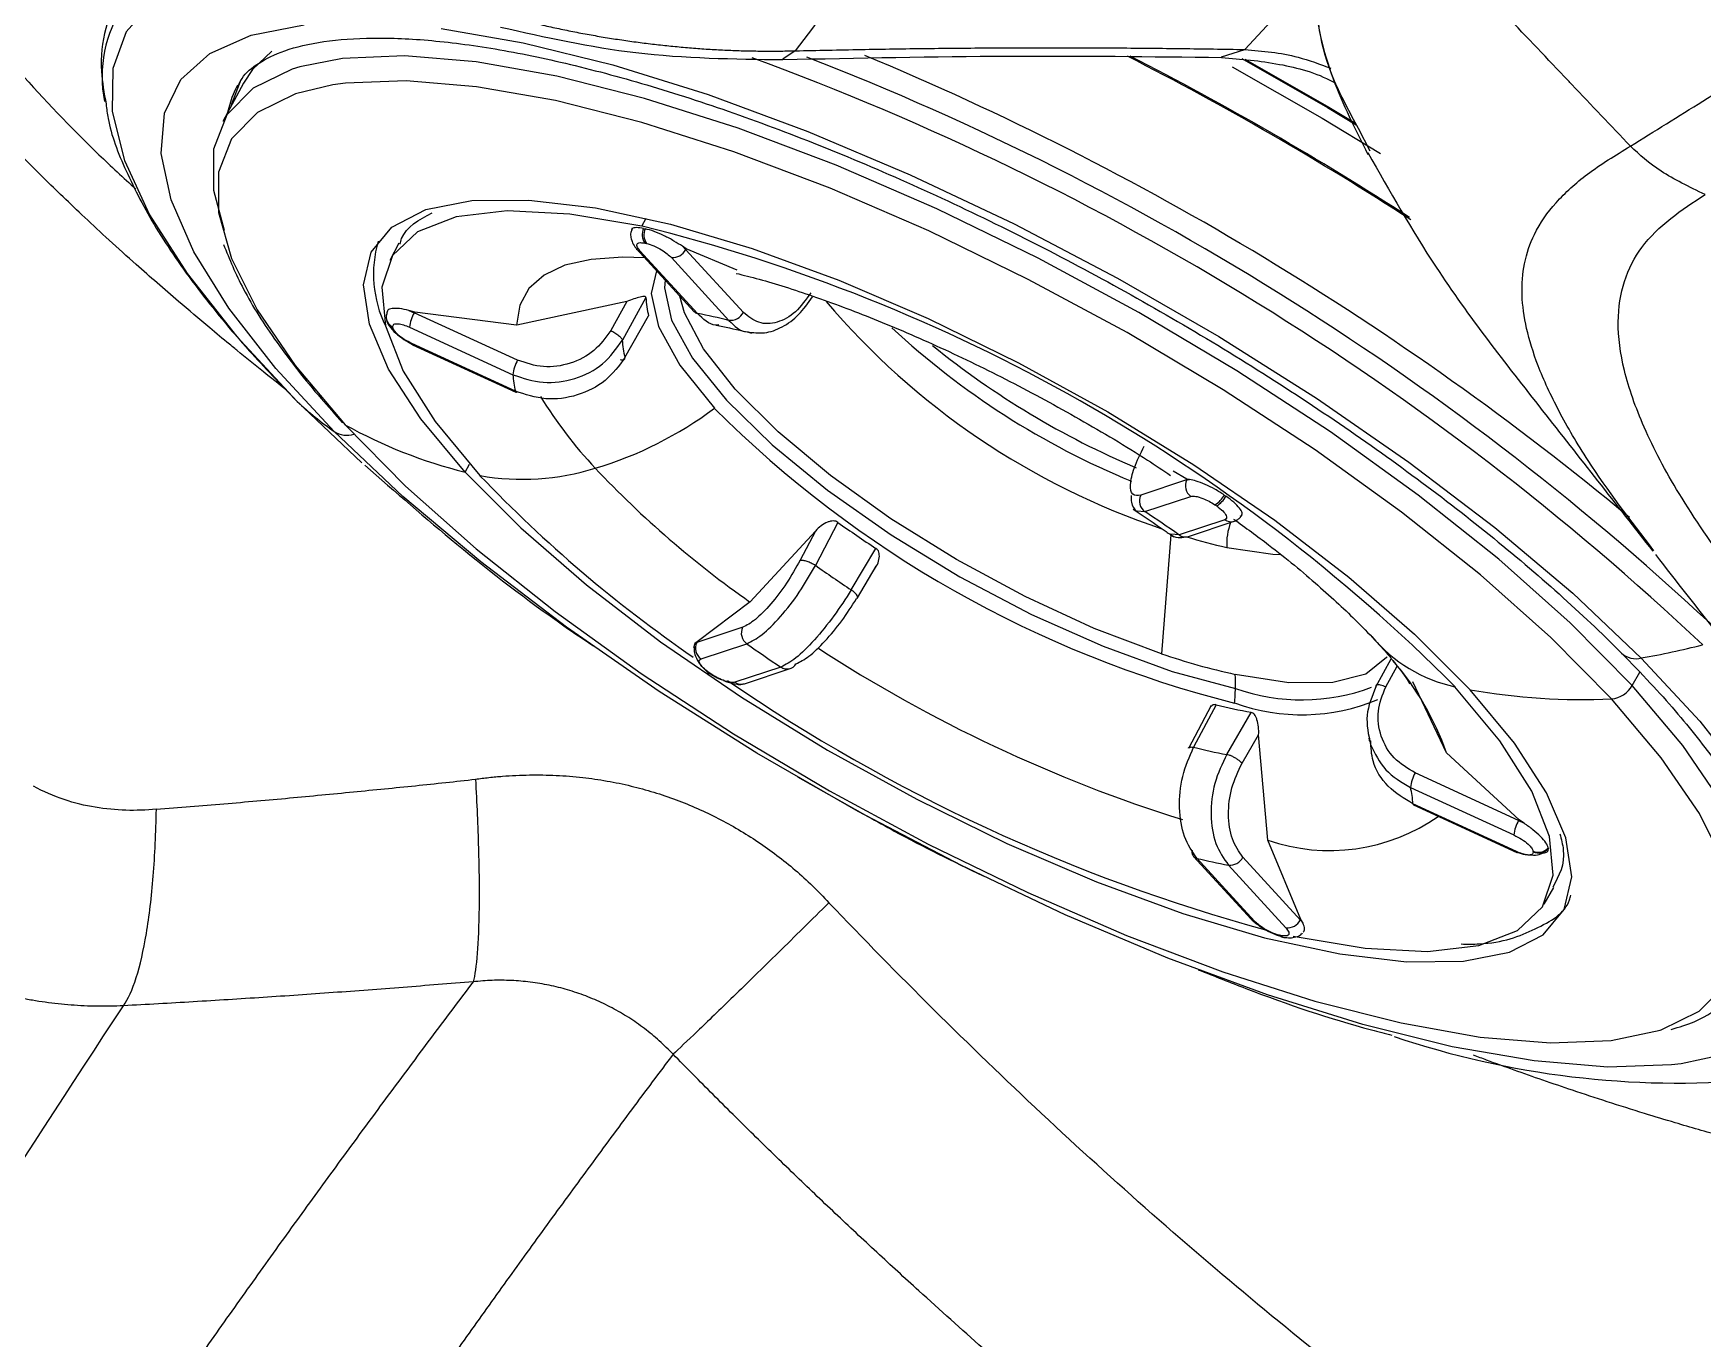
# Model space of a CAD drawing. Extents: x 0 to 84, y -21 to 126.
# Drawn here: x 64.05 to 65.668, y 66.403 to 67.669 of the extents above; entities that cross this region are included whole.
import ezdxf

# ---------------------------------------------------------------- set-up
doc = ezdxf.new("R2010")
doc.units = 0
doc.header["$MEASUREMENT"] = 0
doc.layers.add('1', color=4, linetype='Continuous')

# ---------------------------------------------------------------- blocks, each defined once
blk = doc.blocks.new('PRODIGY')
at = {"layer": '1', "color": 3, "linetype": 'Continuous', "lineweight": 25}
for p, q in [((65.2238, 67.6533), (65.2925, 67.7274)), ((64.7881, 67.652), (64.7761, 67.6438)), ((65.2014, 67.6462), (65.2238, 67.6533)), ((64.2533, 67.6207), (64.2334, 67.5835)), ((64.2458, 67.6152), (64.2479, 67.6191)), ((65.3453, 67.5546), (65.334, 67.5768)), ((64.6395, 67.482), (64.6437, 67.4897)), ((64.6411, 67.4798), (64.6426, 67.4794)), ((64.4039, 67.4653), (64.3951, 67.4488)), ((64.6343, 67.4599), (64.69, 67.399)), ((64.6933, 67.3972), (64.6375, 67.4581)), ((64.6424, 67.4655), (64.6439, 67.4652)), ((64.6825, 67.4598), (64.6787, 67.4624)), ((64.6787, 67.4624), (64.6821, 67.4591)), ((64.6821, 67.4591), (64.6825, 67.4598)), ((64.7378, 67.3983), (64.6821, 67.4591)), ((64.7317, 67.4393), (64.6825, 67.4598)), ((64.6681, 67.4515), (64.7238, 67.3906)), ((64.6247, 67.4088), (64.5181, 67.3858)), ((64.6247, 67.4088), (64.6092, 67.3807)), ((64.6433, 67.4128), (64.6205, 67.3714)), ((64.3917, 67.3924), (64.3918, 67.3916)), ((64.4192, 67.3987), (64.4135, 67.4003)), ((64.4135, 67.4003), (64.4188, 67.398)), ((64.4188, 67.398), (64.4192, 67.3987)), ((64.519, 67.3519), (64.4188, 67.398)), ((64.518, 67.3858), (64.4192, 67.3987)), ((64.623, 67.3545), (64.646, 67.395)), ((64.3981, 67.3836), (64.3979, 67.3844)), ((64.4142, 67.3839), (64.5144, 67.3379)), ((64.5168, 67.3219), (64.4166, 67.368)), ((64.4171, 67.367), (64.5173, 67.3209)), ((64.3053, 67.312), (64.368, 67.2523)), ((64.4681, 67.2434), (64.4725, 67.2512)), ((65.1675, 67.2358), (65.1231, 67.2211)), ((65.1678, 67.2365), (65.1545, 67.2442)), ((65.1678, 67.2365), (65.1675, 67.2358)), ((65.1675, 67.2358), (65.1703, 67.2363)), ((65.1703, 67.2363), (65.1678, 67.2365)), ((65.1271, 67.2051), (65.1716, 67.2199)), ((65.204, 67.2212), (65.2056, 67.2201)), ((65.1194, 67.206), (65.1271, 67.2051)), ((65.2045, 67.1973), (65.1601, 67.1825)), ((65.1949, 67.2117), (65.1966, 67.2106)), ((65.2211, 67.2015), (65.2192, 67.2004)), ((64.8078, 67.1863), (64.7443, 67.1175)), ((64.8078, 67.1863), (64.793, 67.158)), ((64.8295, 67.1947), (64.8077, 67.153)), ((65.1523, 67.1825), (65.143, 67.0673)), ((65.1601, 67.1825), (65.1522, 67.1834)), ((65.1692, 67.1811), (65.2137, 67.1959)), ((64.8424, 67.1292), (64.8663, 67.1695)), ((64.7443, 67.1175), (64.6931, 67.0788)), ((64.7372, 67.0929), (64.6927, 67.0782)), ((64.6908, 67.0771), (64.6896, 67.0729)), ((64.6931, 67.0788), (64.6908, 67.0771)), ((64.6908, 67.0771), (64.6927, 67.0782)), ((64.6927, 67.0782), (64.6931, 67.0788)), ((64.6968, 67.0622), (64.7412, 67.077)), ((64.7742, 67.0544), (64.7297, 67.0396)), ((64.7389, 67.0382), (64.7833, 67.053)), ((65.351, 67.0353), (65.3659, 67.0625)), ((65.3606, 67.0351), (65.3716, 67.0552)), ((64.7035, 67.049), (64.7051, 67.0478)), ((64.7063, 67.0478), (64.7047, 67.0489)), ((65.4195, 66.9712), (65.3869, 67.0401)), ((65.5993, 67.0366), (65.6067, 67.0495)), ((65.1913, 67.0172), (65.1692, 66.9755)), ((65.196, 67.0178), (65.1742, 66.9766)), ((65.2064, 66.9696), (65.2301, 67.0104)), ((65.2212, 66.9611), (65.2373, 66.9887)), ((65.2461, 66.8866), (65.2373, 66.9887)), ((65.4897, 66.9062), (65.4195, 66.9712)), ((64.7902, 66.948), (64.8586, 66.9096)), ((65.4893, 66.9056), (65.3891, 66.9517)), ((65.3845, 66.9376), (65.4847, 66.8915)), ((65.4871, 66.8756), (65.3869, 66.9216)), ((65.3874, 66.9207), (65.4876, 66.8746)), ((65.4897, 66.9062), (65.4893, 66.9056)), ((65.4947, 66.9029), (65.4897, 66.9062)), ((65.4893, 66.9056), (65.4947, 66.9029)), ((65.2782, 66.8097), (65.2461, 66.8866)), ((65.5032, 66.8759), (65.5034, 66.8751)), ((65.518, 66.8792), (65.5181, 66.8784)), ((65.1742, 66.8707), (65.23, 66.8098)), ((65.2332, 66.808), (65.1775, 66.8689)), ((65.208, 66.8623), (65.2638, 66.8014)), ((65.2778, 66.809), (65.222, 66.8699)), ((65.514, 66.8245), (65.5233, 66.8407)), ((65.2782, 66.8097), (65.2778, 66.809)), ((65.2778, 66.809), (65.2803, 66.8059)), ((65.2803, 66.8059), (65.2782, 66.8097)), ((65.2589, 66.794), (65.2574, 66.7943)), ((65.2604, 66.7925), (65.2619, 66.7922))]:
    blk.add_line(p, q, dxfattribs=at)
at = {"layer": '1', "color": 3, "linetype": 'Continuous', "lineweight": 25, "flags": 128}
for points in [[(64.2628, 67.7349), (64.2513, 67.7331), (64.2024, 67.7198), (64.165, 67.6988), (64.1396, 67.6704), (64.1265, 67.635), (64.126, 67.5933), (64.138, 67.5457), (64.1623, 67.4929), (64.1987, 67.4359), (64.2466, 67.3753), (64.3053, 67.312)], [(64.3413, 67.2827), (64.2847, 67.3439), (64.2391, 67.4023), (64.205, 67.4571), (64.1831, 67.5075), (64.1736, 67.5525), (64.1768, 67.5916), (64.1926, 67.6241), (64.2208, 67.6494), (64.2608, 67.6673), (64.312, 67.6773)], [(64.445, 67.6735), (64.5245, 67.6597), (64.6112, 67.6383), (64.7036, 67.6095), (64.8002, 67.5738), (64.8996, 67.5318), (65.0002, 67.4841), (65.1004, 67.4315), (65.1987, 67.3749), (65.2933, 67.315), (65.383, 67.253), (65.4662, 67.1896), (65.5417, 67.126), (65.6082, 67.0631)], [(64.2808, 67.6517), (64.2619, 67.6338), (64.2533, 67.6207)], [(64.3079, 67.6365), (64.3003, 67.6342), (64.2626, 67.6158), (64.2371, 67.5898), (64.2243, 67.5567), (64.2242, 67.517), (64.2345, 67.478)], [(65.5993, 67.0366), (65.5394, 67.0972), (65.47, 67.1591), (65.392, 67.2212), (65.3069, 67.2825), (65.216, 67.3418), (65.1211, 67.3983), (65.0236, 67.4509), (64.9253, 67.4987), (64.8278, 67.541), (64.7329, 67.5769), (64.642, 67.6059), (64.5569, 67.6275), (64.4789, 67.6412), (64.4093, 67.647), (64.3494, 67.6446), (64.3079, 67.6365)], [(65.2116, 67.6366), (65.299, 67.5867), (65.3553, 67.5525)], [(65.221, 67.6444), (65.3041, 67.5969), (65.3319, 67.5802)], [(65.2239, 67.644), (65.3036, 67.5983), (65.3313, 67.5818)], [(64.3398, 67.6189), (64.3037, 67.6103), (64.2667, 67.5922), (64.2417, 67.5667), (64.229, 67.5342), (64.229, 67.4952), (64.2416, 67.4505), (64.2665, 67.4007), (64.3034, 67.3467), (64.3517, 67.2894)], [(64.2506, 67.624), (64.2415, 67.6003), (64.241, 67.5977)], [(65.5794, 67.0234), (65.5206, 67.083), (65.4524, 67.1437), (65.3758, 67.2047), (65.2922, 67.2649), (65.203, 67.3232), (65.1098, 67.3787), (65.014, 67.4303), (64.9175, 67.4773), (64.8218, 67.5188), (64.7285, 67.554), (64.6393, 67.5825), (64.5557, 67.6037), (64.479, 67.6172), (64.4108, 67.6229), (64.352, 67.6206), (64.3398, 67.6189)], [(64.2382, 67.5926), (64.2423, 67.607), (64.2458, 67.6152)], [(64.4681, 67.2434), (64.4251, 67.2951), (64.3939, 67.3433), (64.3753, 67.3869), (64.3696, 67.425), (64.3769, 67.4566), (64.3972, 67.4811), (64.43, 67.498), (64.4745, 67.5068), (64.5297, 67.5073), (64.5945, 67.4996), (64.6673, 67.4839), (64.7465, 67.4604), (64.8304, 67.4297), (64.9171, 67.3924), (65.0046, 67.3495), (65.091, 67.3019), (65.1744, 67.2506), (65.2529, 67.1968), (65.3247, 67.1416), (65.3883, 67.0864), (65.4422, 67.0323)], [(64.6395, 67.482), (64.5695, 67.4937), (64.509, 67.4967), (64.4594, 67.4909), (64.4221, 67.4764), (64.3978, 67.4535), (64.3873, 67.4229), (64.3908, 67.3852), (64.4082, 67.3414), (64.439, 67.2926), (64.4825, 67.24)], [(64.6423, 67.4512), (64.6209, 67.4518), (64.5903, 67.4497), (64.5648, 67.444), (64.5446, 67.4345), (64.5299, 67.4216), (64.521, 67.4053), (64.518, 67.3858)], [(64.6537, 67.4387), (64.6485, 67.4167), (64.6555, 67.3847), (64.6762, 67.3471), (64.7097, 67.3053)], [(64.662, 67.4296), (64.6615, 67.4222), (64.6683, 67.3908), (64.6885, 67.354), (64.7214, 67.3132), (64.7656, 67.2699), (64.8195, 67.2258), (64.881, 67.1826), (64.9477, 67.142), (65.0171, 67.1055), (65.0865, 67.0745), (65.1533, 67.0502), (65.2148, 67.0335)], [(65.143, 67.0673), (65.078, 67.0919), (65.011, 67.1227), (64.9444, 67.1586), (64.8807, 67.1982), (64.8223, 67.24), (64.7714, 67.2824), (64.7299, 67.3239), (64.6993, 67.3629), (64.6808, 67.398), (64.6763, 67.4141)], [(64.4171, 67.367), (64.4168, 67.3673), (64.4166, 67.368)], [(64.5168, 67.3219), (64.517, 67.3212), (64.5173, 67.3209)], [(65.6469, 66.6697), (65.6375, 66.6686), (65.5757, 66.6665), (65.5045, 66.6724), (65.425, 66.6861), (65.3383, 66.7076), (65.2459, 66.7364), (65.1493, 66.7721), (65.0498, 66.8141), (64.9492, 66.8618), (64.849, 66.9144), (64.7508, 66.971), (64.6561, 67.0308), (64.5665, 67.0929), (64.4833, 67.1563), (64.4078, 67.2199), (64.3413, 67.2827)], [(64.3517, 67.2894), (64.4104, 67.2299), (64.4787, 67.1691), (64.5553, 67.1081), (64.6389, 67.048), (64.7281, 66.9897), (64.8213, 66.9342), (64.917, 66.8825), (65.0136, 66.8356), (65.1093, 66.7941), (65.2026, 66.7588), (65.2918, 66.7303), (65.3754, 66.7092), (65.452, 66.6956), (65.5203, 66.69), (65.5791, 66.6923), (65.6264, 66.7023)], [(64.4681, 67.2434), (64.522, 67.1893), (64.5856, 67.1341), (64.6575, 67.0789), (64.736, 67.0251), (64.8193, 66.9738), (64.9058, 66.9262), (64.9933, 66.8833), (65.08, 66.8461), (65.1638, 66.8154), (65.2431, 66.7919), (65.3159, 66.7761), (65.3806, 66.7684), (65.4358, 66.769), (65.4803, 66.7778), (65.5131, 66.7946), (65.5334, 66.8191), (65.5408, 66.8508), (65.5351, 66.8888), (65.5164, 66.9324), (65.4852, 66.9806), (65.4422, 67.0323)], [(65.2064, 67.1703), (65.2509, 67.1638), (65.2581, 67.1635)], [(64.8484, 67.1216), (64.8517, 67.1271), (64.8667, 67.1523)], [(65.3618, 67.0644), (65.3613, 67.0637), (65.3413, 67.0475), (65.3093, 67.0393), (65.2665, 67.0392), (65.2145, 67.0473)], [(65.6082, 67.0631), (65.6648, 67.002), (65.7104, 66.9436), (65.7445, 66.8888), (65.7664, 66.8384), (65.7758, 66.7934), (65.7726, 66.7543), (65.7569, 66.7218), (65.7287, 66.6965), (65.6887, 66.6786), (65.6469, 66.6697)], [(64.7031, 67.0495), (64.7031, 67.0494), (64.7035, 67.049), (64.704, 67.0488), (64.7047, 67.0489)], [(64.7063, 67.0478), (64.7056, 67.0477), (64.7051, 67.0478)], [(65.2706, 66.7933), (65.3406, 66.7816), (65.4011, 66.7786), (65.4507, 66.7844), (65.4881, 66.7989), (65.5123, 66.8218), (65.5228, 66.8525), (65.5193, 66.8901), (65.502, 66.9339), (65.4711, 66.9827), (65.4276, 67.0353)], [(65.7178, 66.7662), (65.7242, 66.7873), (65.7242, 66.827), (65.7114, 66.8726), (65.686, 66.9233), (65.6484, 66.9783), (65.5993, 67.0366)], [(65.6264, 66.7023), (65.6274, 66.7026), (65.6644, 66.7206), (65.6894, 66.7461), (65.702, 66.7786), (65.7021, 66.8176), (65.6895, 66.8624), (65.6645, 66.9122), (65.6276, 66.9662), (65.5794, 67.0234)], [(65.3874, 66.9207), (65.3871, 66.921), (65.3869, 66.9216)], [(65.4871, 66.8756), (65.4873, 66.8749), (65.4877, 66.8746), (65.4882, 66.8746)]]:
    blk.add_lwpolyline(points, dxfattribs=at)
at = {"layer": '1', "color": 3, "linetype": 'Continuous', "lineweight": 25}
for centre, radius, start, end in [((64.2398, 67.627), 0.1236, 101.8811, 191.3113), ((63.8212, 65.1172), 2.6919, 46.6895, 69.9007), ((63.8071, 65.0911), 2.7407, 46.7035, 68.7715), ((63.7372, 64.9602), 2.9107, 50.2942, 67.4076), ((63.6989, 64.8865), 3.1001, 57.0528, 62.917), ((63.7018, 64.891), 3.096, 57.0999, 62.8867), ((64.2325, 65.8454), 1.6865, 44.8755, 76.0327), ((64.654, 67.4737), 0.0142, 154.9039, 215.17), ((64.6555, 67.4734), 0.0142, 154.9039, 215.17), ((64.4957, 67.4357), 0.1164, 164.1841, 205.7118), ((64.6386, 67.4638), 0.00583, 211.2913, 259.5609), ((64.6693, 67.4659), 0.0144, 264.9992, 332.1464), ((64.7206, 67.4152), 0.0773, 181.8242, 195.2026), ((65.3751, 67.8809), 0.7301, 220.2626, 251.5063), ((64.402, 67.3939), 0.0104, 162.2286, 246.8454), ((64.4023, 67.3933), 0.0106, 189.2095, 246.3408), ((64.4453, 67.3815), 0.0312, 148.0408, 175.5254), ((64.6944, 67.4032), 0.00605, 223.1419, 258.9386), ((64.5682, 66.7459), 0.6632, 76.4257, 79.1252), ((64.7251, 67.405), 0.0144, 265.0057, 332.1319), ((65.4088, 67.9499), 0.7737, 227.0623, 247.6072), ((64.6977, 67.3743), 0.0773, 182.1998, 194.8422), ((65.4455, 68.0157), 0.8348, 231.0942, 246.9548), ((64.5455, 67.3354), 0.0312, 148.0533, 175.5186), ((64.606, 67.3434), 0.0917, 183.4711, 193.5641), ((64.5475, 67.5729), 0.356, 227.1279, 234.5963), ((64.5177, 67.3221), 0.00126, 254.6438, 316.8484), ((64.9035, 67.5379), 0.4244, 211.4113, 223.2333), ((64.4892, 67.5996), 0.3677, 286.5984, 306.8479), ((65.4806, 68.0777), 1.0913, 225.0543, 255.8542), ((64.3536, 67.3027), 0.0235, 238.217, 286.3995), ((64.5845, 67.708), 0.479, 240.915, 255.9355), ((64.5235, 67.4766), 0.2401, 260.1873, 287.1497), ((65.3137, 67.9275), 0.9902, 223.3965, 234.8927), ((65.4388, 68.1542), 1.323, 223.7119, 235.4848), ((65.1788, 67.2302), 0.0126, 153.5104, 235.1401), ((65.1343, 67.2154), 0.0126, 153.4806, 235.1698), ((65.182, 67.233), 0.0249, 301.278, 331.7815), ((65.1836, 67.2319), 0.0249, 301.278, 331.7815), ((64.353, 66.0409), 1.3981, 54.7429, 56.3791), ((65.2105, 67.2057), 0.0104, 234.4992, 287.7994), ((65.5033, 68.1379), 1.1592, 234.4609, 236.662), ((65.1661, 67.191), 0.0104, 234.6632, 287.6112), ((65.2647, 67.1738), 0.0584, 159.1115, 183.441), ((65.3092, 67.6389), 0.4797, 252.7858, 257.6205), ((65.4792, 68.0951), 1.1569, 234.5173, 236.6025), ((64.7484, 67.0873), 0.0126, 153.5229, 235.1235), ((65.4585, 67.1771), 0.1452, 219.8527, 257.6863), ((64.704, 67.0726), 0.0126, 153.4904, 235.1601), ((65.5504, 68.2218), 1.402, 234.747, 236.3788), ((65.5922, 68.2758), 1.4349, 236.9604, 252.621), ((65.603, 67.0831), 0.0206, 227.392, 284.8024), ((65.4704, 67.8505), 0.7993, 279.927, 284.2835), ((64.7801, 67.0626), 0.0101, 234.0173, 329.6872), ((65.3606, 67.7071), 0.6758, 251.2173, 257.5165), ((65.1581, 66.8791), 0.2771, 19.412, 40.8365), ((65.7, 68.4658), 1.7276, 235.54, 254.688), ((64.7357, 67.0481), 0.0104, 234.6502, 287.6528), ((65.0534, 67.0367), 0.1615, 358.8694, 3.7505), ((65.5767, 67.0492), 0.0259, 275.9855, 330.9352), ((65.0419, 67.0369), 0.1729, 354.2237, 358.8723), ((65.279, 67.199), 0.1909, 250.0691, 292.7299), ((65.2792, 67.2171), 0.1945, 250.6725, 290.3319), ((65.5515, 67.6553), 0.6325, 260.0488, 272.5253), ((65.3317, 67.5617), 0.5605, 255.9919, 259.5546), ((65.3083, 67.5176), 0.5574, 256.0803, 259.4675), ((65.4156, 66.9352), 0.0312, 148.0541, 175.5122), ((65.295, 66.9161), 0.092, 3.4854, 13.5498), ((65.3062, 67.0597), 0.1833, 250.8392, 305.0281), ((65.5158, 66.8891), 0.0312, 148.0722, 175.4997), ((65.1789, 66.875), 0.00634, 163.5173, 256.9012), ((65.5084, 66.8873), 0.0126, 245.5585, 319.4778), ((65.5085, 66.8866), 0.0126, 245.5608, 319.493), ((65.3332, 67.5139), 0.6636, 256.4272, 259.1255), ((65.2093, 66.8766), 0.0144, 265.0174, 332.135), ((65.2344, 66.8139), 0.00597, 222.8719, 259.1102), ((65.265, 66.8158), 0.0144, 265.0175, 332.143), ((65.2616, 66.798), 0.00557, 221.2105, 257.1569), ((65.263, 66.7975), 0.00541, 220.7527, 270.2809), ((65.644, 67.5132), 0.8623, 251.3722, 274.8873)]:
    blk.add_arc(centre, radius, start, end, dxfattribs=at)
for points, knots in [([(65.5977, 67.5595), (65.6442, 67.5885), (65.7373, 67.6465), (65.8952, 67.7427), (66.0707, 67.8467), (66.2678, 67.961), (66.4872, 68.0849), (66.7267, 68.2203), (66.9835, 68.3621), (67.2827, 68.5246), (67.6241, 68.7055), (68.0052, 68.9016), (68.393, 69.0948), (68.7859, 69.2845), (69.182, 69.4703), (69.4481, 69.5905), (69.581, 69.6506)], [0, 0, 0, 0, 0.06234, 0.124818, 0.187363, 0.250453, 0.313852, 0.376637, 0.439459, 0.502671, 0.586016, 0.668823, 0.751616, 0.834542, 0.917364, 1, 1, 1, 1]), ([(65.6258, 68.7172), (65.6204, 68.7103), (65.6091, 68.6959), (65.5911, 68.6732), (65.5716, 68.6486), (65.5468, 68.6176), (65.5107, 68.572), (65.4633, 68.5121), (65.3915, 68.4204), (65.3015, 68.3055), (65.2119, 68.1924), (65.1505, 68.1155), (65.1164, 68.0731), (65.084, 68.0327), (65.0415, 67.9794), (64.9847, 67.9076), (64.9217, 67.8269), (64.8546, 67.7398), (64.8102, 67.6812), (64.7881, 67.652)], [0, 0, 0, 0, 0.019595, 0.041123, 0.064522, 0.089228, 0.128549, 0.19237, 0.256233, 0.382139, 0.508323, 0.571427, 0.600774, 0.630469, 0.688492, 0.754003, 0.836221, 0.918219, 1, 1, 1, 1]), ([(65.3384, 67.8663), (65.3223, 67.8427), (65.2911, 67.7968), (65.2866, 67.7102), (65.305, 67.6273), (65.3309, 67.576), (65.3432, 67.5516)], [0, 0, 0, 0, 0.283021, 0.548173, 0.785729, 1, 1, 1, 1]), ([(64.2949, 67.323), (64.2874, 67.3289), (64.2712, 67.3417), (64.2554, 67.3546), (64.2462, 67.3621), (64.2437, 67.3641), (64.2349, 67.3713), (64.2165, 67.3866), (64.1861, 67.4124), (64.1536, 67.4408), (64.1235, 67.4679), (64.0999, 67.4898), (64.0789, 67.5098), (64.044, 67.5438), (64.0018, 67.5872), (63.9586, 67.6353), (63.9305, 67.6688), (63.9093, 67.6953), (63.8918, 67.7182), (63.873, 67.744), (63.8571, 67.7674), (63.843, 67.7894), (63.8343, 67.8036), (63.8301, 67.8112), (63.8293, 67.8126)], [0, 0, 0, 0, 0.034408, 0.074738, 0.075167, 0.078235, 0.086478, 0.117265, 0.167306, 0.236899, 0.283448, 0.326466, 0.365901, 0.401709, 0.527869, 0.62587, 0.695249, 0.735837, 0.793069, 0.841596, 0.903338, 0.94746, 0.989937, 1, 1, 1, 1]), ([(65.5977, 67.5595), (65.5787, 67.5794), (65.5586, 67.6006), (65.5186, 67.6428), (65.4825, 67.6808), (65.4389, 67.7267), (65.3943, 67.7739), (65.3647, 67.805), (65.3439, 67.827)], [0, 0, 0, 0, 0.223793, 0.237964, 0.472854, 0.650369, 0.753444, 1, 1, 1, 1]), ([(63.905, 67.8033), (63.9087, 67.7968), (63.9258, 67.767), (63.9688, 67.7096), (64.0345, 67.6319), (64.0952, 67.5675), (64.1368, 67.529), (64.1489, 67.5179)], [0, 0, 0, 0, 0.075279, 0.347152, 0.619023, 0.889448, 1, 1, 1, 1]), ([(65.334, 67.5768), (65.3256, 67.5922), (65.298, 67.6429), (65.288, 67.7209), (65.3093, 67.7696), (65.32, 67.7943)], [0, 0, 0, 0, 0.177933, 0.5843, 1, 1, 1, 1]), ([(64.135, 67.7113), (64.1292, 67.6991), (64.1176, 67.6744), (64.1137, 67.6362), (64.1182, 67.611), (64.1201, 67.6003)], [0, 0, 0, 0, 0.363547, 0.73244, 1, 1, 1, 1]), ([(64.4878, 67.6911), (64.4928, 67.6897), (64.5029, 67.6868), (64.5183, 67.6829), (64.5337, 67.6791), (64.5491, 67.6756), (64.5647, 67.6722), (64.5804, 67.6692), (64.5961, 67.6663), (64.6119, 67.6637), (64.6278, 67.6614), (64.6437, 67.6592), (64.6596, 67.6574), (64.6756, 67.6558), (64.6916, 67.6544), (64.7077, 67.6533), (64.7237, 67.6525), (64.7398, 67.652), (64.7559, 67.6517), (64.772, 67.6517), (64.7827, 67.6519), (64.7881, 67.652)], [0, 0, 0, 0, 0.052361, 0.104676, 0.15696, 0.209226, 0.261486, 0.313755, 0.366046, 0.418371, 0.470745, 0.523179, 0.575689, 0.628286, 0.680983, 0.733794, 0.786732, 0.839808, 0.893037, 0.94643, 1, 1, 1, 1]), ([(64.5024, 67.675), (64.5459, 67.6653), (64.6358, 67.6452), (64.7283, 67.6441), (64.7761, 67.6435)], [0, 0, 0, 0, 0.484409, 1, 1, 1, 1]), ([(64.2475, 67.6162), (64.2488, 67.6193), (64.2526, 67.6284), (64.2662, 67.6399), (64.2921, 67.653), (64.3293, 67.6618), (64.3775, 67.6654), (64.4348, 67.6629), (64.5007, 67.6541), (64.5741, 67.6386), (64.6539, 67.6168), (64.7389, 67.5886), (64.8276, 67.5546), (64.9187, 67.5151), (65.0109, 67.4707), (65.1026, 67.4222), (65.1927, 67.3702), (65.2796, 67.3154), (65.3622, 67.2587), (65.4391, 67.201), (65.5093, 67.1431), (65.558, 67.0987), (65.5829, 67.074), (65.589, 67.0679)], [0, 0, 0, 0, 0.026305, 0.077062, 0.123938, 0.173778, 0.222726, 0.271834, 0.321451, 0.371547, 0.42201, 0.472737, 0.523647, 0.57468, 0.625795, 0.676958, 0.728142, 0.77932, 0.830463, 0.881543, 0.932525, 0.983364, 1, 1, 1, 1]), ([(64.7881, 67.652), (64.7987, 67.6522), (64.82, 67.6527), (64.8518, 67.6533), (64.8835, 67.6539), (64.9151, 67.6543), (64.9465, 67.6546), (64.9779, 67.6549), (65.0091, 67.655), (65.0401, 67.655), (65.0711, 67.655), (65.1019, 67.6548), (65.1326, 67.6546), (65.1631, 67.6542), (65.1936, 67.6538), (65.2137, 67.6534), (65.2238, 67.6533)], [0, 0, 0, 0, 0.071768, 0.143459, 0.215079, 0.286634, 0.358131, 0.429575, 0.500973, 0.572331, 0.643656, 0.714954, 0.786231, 0.857493, 0.928747, 1, 1, 1, 1]), ([(65.2238, 67.6533), (65.241, 67.6518), (65.2687, 67.6495), (65.2966, 67.639), (65.3072, 67.6351)], [0, 0, 0, 0, 0.620458, 1, 1, 1, 1]), ([(64.7761, 67.6435), (64.8492, 67.645), (64.9936, 67.648), (65.1328, 67.6464), (65.2014, 67.6456)], [0, 0, 0, 0, 0.507003, 1, 1, 1, 1]), ([(65.2014, 67.6456), (65.22, 67.644), (65.2554, 67.641), (65.2936, 67.6306), (65.3107, 67.6213), (65.3113, 67.6209)], [0, 0, 0, 0, 0.513572, 0.981199, 1, 1, 1, 1]), ([(64.1201, 67.6003), (64.1206, 67.5957), (64.1231, 67.5749), (64.1386, 67.5352), (64.1669, 67.4804), (64.2072, 67.4221), (64.2534, 67.3658), (64.2891, 67.3288), (64.3048, 67.3125)], [0, 0, 0, 0, 0.054094, 0.244107, 0.442938, 0.643808, 0.843369, 1, 1, 1, 1]), ([(65.3431, 67.5533), (65.3643, 67.5159), (65.4137, 67.4287), (65.5123, 67.3033), (65.5837, 67.2122), (65.6194, 67.1666)], [0, 0, 0, 0, 0.273618, 0.636708, 1, 1, 1, 1]), ([(65.6203, 67.1672), (65.5977, 67.1968), (65.5619, 67.2435), (65.5275, 67.3029), (65.5013, 67.3591), (65.4907, 67.4072), (65.494, 67.4469), (65.5045, 67.4772), (65.5248, 67.5059), (65.5559, 67.534), (65.5832, 67.5507), (65.5977, 67.5595)], [0, 0, 0, 0, 0.14767, 0.233678, 0.3181, 0.469908, 0.551809, 0.639537, 0.751391, 0.868609, 1, 1, 1, 1]), ([(65.67, 67.5126), (65.6548, 67.52), (65.6241, 67.5349), (65.6065, 67.5513), (65.5977, 67.5595)], [0, 0, 0, 0, 0.496978, 1, 1, 1, 1]), ([(65.6946, 67.1484), (65.6772, 67.1732), (65.6447, 67.2196), (65.6098, 67.2857), (65.5898, 67.3425), (65.5838, 67.3904), (65.5904, 67.4302), (65.614, 67.4757), (65.6472, 67.4976), (65.67, 67.5126)], [0, 0, 0, 0, 0.146336, 0.274477, 0.391483, 0.504321, 0.618702, 0.738433, 1, 1, 1, 1]), ([(64.4051, 67.4645), (64.4055, 67.4663), (64.4089, 67.4804), (64.4235, 67.4881), (64.4362, 67.4948)], [0, 0, 0, 0, 0.1294676, 1, 1, 1, 1]), ([(64.6301, 67.48), (64.6295, 67.4786), (64.6284, 67.4759), (64.6284, 67.4717), (64.6293, 67.4691), (64.6297, 67.4682)], [0, 0, 0, 0, 0.4028, 0.80379, 1, 1, 1, 1]), ([(64.6411, 67.4798), (64.6387, 67.4801), (64.6338, 67.4809), (64.6299, 67.4799), (64.6296, 67.4782), (64.6296, 67.4776)], [0, 0, 0, 0, 0.3797717, 0.7685077, 1, 1, 1, 1]), ([(64.6787, 67.4624), (64.6761, 67.4641), (64.6707, 67.4676), (64.661, 67.4728), (64.6511, 67.4771), (64.6454, 67.4787), (64.6426, 67.4794)], [0, 0, 0, 0, 0.246586, 0.499328, 0.752624, 1, 1, 1, 1]), ([(64.2339, 67.4642), (64.2397, 67.4499), (64.2521, 67.4197), (64.2843, 67.3696), (64.3184, 67.3257), (64.3423, 67.2991), (64.3493, 67.2913)], [0, 0, 0, 0, 0.268847, 0.571377, 0.87302, 1, 1, 1, 1]), ([(64.6297, 67.4682), (64.6299, 67.4674), (64.6306, 67.4648), (64.6324, 67.4624), (64.6336, 67.4608)], [0, 0, 0, 0, 0.341045, 1, 1, 1, 1]), ([(64.6375, 67.4581), (64.6364, 67.4596), (64.6341, 67.4626), (64.6348, 67.4652), (64.6377, 67.4662), (64.6408, 67.4658), (64.6424, 67.4655)], [0, 0, 0, 0, 0.279487, 0.559, 0.779427, 1, 1, 1, 1]), ([(64.6439, 67.4652), (64.6462, 67.4645), (64.6508, 67.4632), (64.6582, 67.4593), (64.6642, 67.4552), (64.6668, 67.4527), (64.6681, 67.4515)], [0, 0, 0, 0, 0.2796832, 0.5592131, 0.7796215, 1, 1, 1, 1]), ([(64.7307, 67.4362), (64.738, 67.4345), (64.7602, 67.429), (64.8055, 67.4145), (64.8646, 67.3924), (64.9291, 67.3646), (64.9964, 67.3319), (65.0639, 67.2951), (65.1166, 67.264), (65.1445, 67.2452), (65.1519, 67.2402)], [0, 0, 0, 0, 0.067295, 0.203008, 0.345045, 0.491712, 0.641468, 0.793, 0.945159, 1, 1, 1, 1]), ([(64.6433, 67.4128), (64.6433, 67.413), (64.6431, 67.4136), (64.642, 67.4138), (64.6402, 67.4137), (64.6368, 67.413), (64.6316, 67.4115), (64.6271, 67.4097), (64.6247, 67.4088)], [0, 0, 0, 0, 0.094206, 0.190483, 0.298294, 0.424504, 0.70159, 1, 1, 1, 1]), ([(64.8031, 67.4173), (64.7984, 67.4107), (64.7889, 67.3973), (64.7706, 67.3874), (64.7522, 67.3866), (64.7426, 67.3944), (64.7378, 67.3983)], [0, 0, 0, 0, 0.24982, 0.500215, 0.750494, 1, 1, 1, 1]), ([(64.7416, 67.3795), (64.7472, 67.3787), (64.7582, 67.3772), (64.7756, 67.3834), (64.792, 67.3951), (64.8004, 67.4073), (64.8047, 67.4135)], [0, 0, 0, 0, 0.250576, 0.49959, 0.748432, 1, 1, 1, 1]), ([(64.4135, 67.4002), (64.4104, 67.4009), (64.4042, 67.4023), (64.3971, 67.4023), (64.3925, 67.4008), (64.3923, 67.3983), (64.3921, 67.3971)], [0, 0, 0, 0, 0.246607, 0.49939, 0.75258, 1, 1, 1, 1]), ([(64.7141, 67.3861), (64.713, 67.386), (64.7051, 67.3855), (64.6988, 67.3918), (64.6933, 67.3972)], [0, 0, 0, 0, 0.1340023, 1, 1, 1, 1]), ([(64.392, 67.3909), (64.3922, 67.3899), (64.3927, 67.3881), (64.3953, 67.3839), (64.4004, 67.3783), (64.4073, 67.373), (64.4132, 67.3693), (64.4162, 67.3678), (64.4177, 67.367)], [0, 0, 0, 0, 0.134802, 0.264843, 0.515228, 0.758011, 0.878594, 1, 1, 1, 1]), ([(64.3979, 67.3844), (64.3981, 67.3853), (64.3984, 67.3872), (64.4027, 67.3876), (64.4082, 67.3864), (64.4122, 67.3848), (64.4142, 67.3839)], [0, 0, 0, 0, 0.2796577, 0.5592392, 0.7795853, 1, 1, 1, 1]), ([(64.4166, 67.368), (64.414, 67.3693), (64.4089, 67.3719), (64.4029, 67.3766), (64.3991, 67.3807), (64.3984, 67.3826), (64.3981, 67.3836)], [0, 0, 0, 0, 0.2794269, 0.5589918, 0.7794123, 1, 1, 1, 1]), ([(64.6092, 67.3807), (64.6043, 67.3738), (64.5944, 67.3599), (64.5704, 67.3477), (64.5437, 67.3437), (64.5273, 67.3492), (64.519, 67.3519)], [0, 0, 0, 0, 0.249823, 0.500234, 0.7505, 1, 1, 1, 1]), ([(64.6092, 67.3807), (64.6099, 67.3804), (64.6113, 67.3797), (64.614, 67.378), (64.6171, 67.3759), (64.6192, 67.3737), (64.6203, 67.3722), (64.6204, 67.3717), (64.6205, 67.3714)], [0, 0, 0, 0, 0.124686, 0.249349, 0.499992, 0.750635, 0.875264, 1, 1, 1, 1]), ([(64.7114, 67.3858), (64.72, 67.3841), (64.7311, 67.3819), (64.743, 67.379), (64.7456, 67.3783)], [0, 0, 0, 0, 0.77899, 1, 1, 1, 1]), ([(64.7238, 67.3906), (64.7292, 67.3851), (64.735, 67.3791), (64.7423, 67.3794), (64.7428, 67.3794)], [0, 0, 0, 0, 0.937047, 1, 1, 1, 1]), ([(64.5144, 67.3379), (64.5241, 67.3346), (64.5435, 67.3282), (64.5749, 67.3326), (64.6031, 67.3468), (64.6147, 67.3632), (64.6205, 67.3714)], [0, 0, 0, 0, 0.2500315, 0.5000296, 0.7500286, 1, 1, 1, 1]), ([(64.623, 67.3545), (64.6172, 67.3466), (64.6055, 67.3307), (64.5773, 67.3167), (64.5459, 67.3122), (64.5265, 67.3187), (64.5168, 67.3219)], [0, 0, 0, 0, 0.249985, 0.499973, 0.749983, 1, 1, 1, 1]), ([(64.6183, 67.3525), (64.6191, 67.3524), (64.6207, 67.3522), (64.6223, 67.3525), (64.6231, 67.3533), (64.6231, 67.3541), (64.623, 67.3545)], [0, 0, 0, 0, 0.259419, 0.518925, 0.76851, 1, 1, 1, 1]), ([(65.1231, 67.2211), (65.1201, 67.2208), (65.1141, 67.2202), (65.1122, 67.2303), (65.1158, 67.2469), (65.1228, 67.2614), (65.1262, 67.2687)], [0, 0, 0, 0, 0.249771, 0.500137, 0.750441, 1, 1, 1, 1]), ([(64.371, 67.2502), (64.4003, 67.2244), (64.4615, 67.1707), (64.5367, 67.1127), (64.5829, 67.0813), (64.5925, 67.0748)], [0, 0, 0, 0, 0.4226609, 0.8807309, 1, 1, 1, 1]), ([(65.204, 67.2212), (65.201, 67.2231), (65.195, 67.227), (65.1853, 67.2316), (65.1764, 67.235), (65.1723, 67.2358), (65.1703, 67.2363)], [0, 0, 0, 0, 0.247604, 0.500871, 0.753663, 1, 1, 1, 1]), ([(65.1136, 67.2209), (65.1136, 67.2185), (65.1135, 67.211), (65.1168, 67.2077), (65.119, 67.2055)], [0, 0, 0, 0, 0.318872, 1, 1, 1, 1]), ([(65.1716, 67.2199), (65.173, 67.22), (65.1758, 67.2204), (65.1826, 67.2183), (65.1893, 67.2153), (65.193, 67.2129), (65.1949, 67.2117)], [0, 0, 0, 0, 0.2794722, 0.5589989, 0.7793583, 1, 1, 1, 1]), ([(65.2211, 67.2015), (65.2214, 67.2022), (65.222, 67.2037), (65.2191, 67.2084), (65.2137, 67.2141), (65.2083, 67.2181), (65.2056, 67.2201)], [0, 0, 0, 0, 0.246593, 0.499384, 0.752576, 1, 1, 1, 1]), ([(65.1156, 67.2076), (65.126, 67.2006), (65.1394, 67.1916), (65.1522, 67.1825), (65.1551, 67.1805)], [0, 0, 0, 0, 0.779572, 1, 1, 1, 1]), ([(65.1966, 67.2106), (65.1987, 67.209), (65.203, 67.2057), (65.2061, 67.2015), (65.2066, 67.1985), (65.2052, 67.1977), (65.2045, 67.1973)], [0, 0, 0, 0, 0.279625, 0.55921, 0.779562, 1, 1, 1, 1]), ([(65.213, 67.1956), (65.2142, 67.1961), (65.2165, 67.1969), (65.2191, 67.1991), (65.2207, 67.201), (65.2211, 67.2024), (65.2212, 67.2027)], [0, 0, 0, 0, 0.300571, 0.604151, 0.908691, 1, 1, 1, 1]), ([(65.213, 67.1979), (65.2246, 67.1896), (65.2546, 67.1678), (65.2953, 67.1337), (65.3301, 67.1016), (65.3461, 67.0847), (65.3522, 67.0781)], [0, 0, 0, 0, 0.194527, 0.506555, 0.808683, 1, 1, 1, 1]), ([(64.8295, 67.1947), (64.8289, 67.1951), (64.8275, 67.1959), (64.8249, 67.1962), (64.8221, 67.1958), (64.818, 67.1945), (64.8126, 67.1915), (64.8095, 67.1881), (64.8078, 67.1863)], [0, 0, 0, 0, 0.0942364, 0.1904871, 0.2982944, 0.4244987, 0.7016158, 1, 1, 1, 1]), ([(65.1515, 67.1832), (65.1539, 67.1817), (65.1581, 67.1792), (65.164, 67.1803), (65.1665, 67.1808)], [0, 0, 0, 0, 0.576491, 1, 1, 1, 1]), ([(64.8637, 67.148), (64.8652, 67.1499), (64.868, 67.1536), (64.8695, 67.1591), (64.8697, 67.1632), (64.8693, 67.1658), (64.8681, 67.168), (64.8669, 67.169), (64.8663, 67.1695)], [0, 0, 0, 0, 0.298253, 0.575123, 0.701507, 0.809386, 0.905727, 1, 1, 1, 1]), ([(64.793, 67.158), (64.7887, 67.1505), (64.7802, 67.1355), (64.7643, 67.1148), (64.7488, 67.0989), (64.741, 67.0949), (64.7372, 67.0929)], [0, 0, 0, 0, 0.249807, 0.500221, 0.750497, 1, 1, 1, 1]), ([(64.7412, 67.077), (64.7458, 67.0793), (64.7551, 67.0839), (64.7737, 67.1024), (64.7927, 67.1265), (64.8027, 67.1442), (64.8077, 67.153)], [0, 0, 0, 0, 0.250024, 0.500025, 0.750009, 1, 1, 1, 1]), ([(64.793, 67.158), (64.7934, 67.1581), (64.7941, 67.1582), (64.7961, 67.158), (64.7993, 67.1572), (64.8029, 67.1557), (64.8057, 67.1543), (64.807, 67.1535), (64.8077, 67.153)], [0, 0, 0, 0, 0.1247528, 0.2493463, 0.5000365, 0.7506568, 0.875317, 1, 1, 1, 1]), ([(65.622, 67.1634), (65.6624, 67.1113), (65.7534, 66.9941), (65.8516, 66.8862), (65.9062, 66.8263)], [0, 0, 0, 0, 0.4446894, 1, 1, 1, 1]), ([(64.8424, 67.1292), (64.8369, 67.1207), (64.8259, 67.1036), (64.8066, 67.0799), (64.7879, 67.0614), (64.7788, 67.0567), (64.7742, 67.0544)], [0, 0, 0, 0, 0.249983, 0.499964, 0.749966, 1, 1, 1, 1]), ([(64.7889, 67.0575), (64.7928, 67.0594), (64.8007, 67.0634), (64.8168, 67.0788), (64.8336, 67.0989), (64.8429, 67.1134), (64.8475, 67.1207)], [0, 0, 0, 0, 0.249781, 0.500139, 0.750449, 1, 1, 1, 1]), ([(64.8486, 67.1223), (64.8484, 67.1228), (64.8482, 67.1238), (64.8467, 67.1256), (64.8448, 67.1275), (64.8432, 67.1287), (64.8424, 67.1292)], [0, 0, 0, 0, 0.259413, 0.51898, 0.768396, 1, 1, 1, 1]), ([(64.8475, 67.1207), (64.8478, 67.1208), (64.8485, 67.1212), (64.8486, 67.1219), (64.8486, 67.1223)], [0, 0, 0, 0, 0.481436, 1, 1, 1, 1]), ([(64.69, 67.0739), (64.69, 67.072), (64.69, 67.0682), (64.6928, 67.0615), (64.6972, 67.0549), (64.7012, 67.0513), (64.7031, 67.0495)], [0, 0, 0, 0, 0.258971, 0.514595, 0.762417, 1, 1, 1, 1]), ([(65.3522, 67.0781), (65.3572, 67.0727), (65.3632, 67.0661), (65.3667, 67.0615), (65.3673, 67.0607)], [0, 0, 0, 0, 0.823691, 1, 1, 1, 1]), ([(65.589, 67.0679), (65.5985, 67.0582), (65.6258, 67.0301), (65.6638, 66.9856), (65.6995, 66.9362), (65.7246, 66.8918), (65.7394, 66.8533), (65.7443, 66.8224), (65.7429, 66.8027), (65.7382, 66.7945), (65.7366, 66.7916)], [0, 0, 0, 0, 0.07648, 0.220443, 0.363453, 0.505004, 0.644897, 0.78386, 0.92417, 1, 1, 1, 1]), ([(64.7047, 67.0489), (64.7026, 67.0505), (64.6983, 67.0538), (64.6952, 67.058), (64.6947, 67.061), (64.6961, 67.0618), (64.6968, 67.0622)], [0, 0, 0, 0, 0.279618, 0.559203, 0.779574, 1, 1, 1, 1]), ([(65.3673, 67.0607), (65.3714, 67.0556), (65.3799, 67.0449), (65.3843, 67.0371), (65.3838, 67.0381), (65.3837, 67.0384)], [0, 0, 0, 0, 0.39603, 0.829379, 1, 1, 1, 1]), ([(64.7047, 67.0484), (64.7062, 67.0475), (64.709, 67.0457), (64.7133, 67.0434), (64.7161, 67.0424), (64.7173, 67.0419)], [0, 0, 0, 0, 0.360186, 0.716879, 1, 1, 1, 1]), ([(64.7297, 67.0396), (64.7283, 67.0395), (64.7254, 67.0391), (64.7187, 67.0411), (64.712, 67.0442), (64.7082, 67.0466), (64.7063, 67.0478)], [0, 0, 0, 0, 0.2794932, 0.5589694, 0.7794087, 1, 1, 1, 1]), ([(64.7186, 67.0414), (64.72, 67.0408), (64.7248, 67.0388), (64.7306, 67.0377), (64.7356, 67.0374), (64.7375, 67.0379), (64.7385, 67.0381)], [0, 0, 0, 0, 0.183447, 0.581132, 0.787013, 1, 1, 1, 1]), ([(65.351, 67.0353), (65.3472, 67.0261), (65.3395, 67.0077), (65.3437, 66.9888), (65.3458, 66.9794)], [0, 0, 0, 0, 0.4999754, 1, 1, 1, 1]), ([(65.3555, 67.0369), (65.3547, 67.037), (65.3531, 67.0373), (65.3516, 67.0371), (65.3508, 67.0364), (65.3509, 67.0357), (65.351, 67.0353)], [0, 0, 0, 0, 0.259508, 0.51901, 0.768527, 1, 1, 1, 1]), ([(65.3606, 67.0351), (65.3597, 67.0354), (65.3579, 67.0362), (65.3563, 67.0367), (65.3555, 67.0369)], [0, 0, 0, 0, 0.481563, 1, 1, 1, 1]), ([(65.3891, 66.9517), (65.3818, 66.9561), (65.3672, 66.9649), (65.3547, 66.9869), (65.3512, 67.0118), (65.3574, 67.0273), (65.3606, 67.0351)], [0, 0, 0, 0, 0.249759, 0.500132, 0.750446, 1, 1, 1, 1]), ([(65.196, 67.0178), (65.1954, 67.0179), (65.1942, 67.018), (65.1922, 67.0172), (65.1912, 67.0162), (65.1906, 67.0157)], [0, 0, 0, 0, 0.3158981, 0.6386888, 1, 1, 1, 1]), ([(65.2373, 66.9887), (65.2374, 66.9913), (65.2374, 66.9961), (65.2361, 67.0021), (65.2347, 67.0061), (65.2334, 67.0083), (65.2318, 67.0099), (65.2307, 67.0102), (65.2301, 67.0104)], [0, 0, 0, 0, 0.298318, 0.575159, 0.701536, 0.809402, 0.905734, 1, 1, 1, 1]), ([(65.1775, 66.8689), (65.1729, 66.8754), (65.1639, 66.8885), (65.1595, 66.9175), (65.1623, 66.9489), (65.1702, 66.9674), (65.1742, 66.9766)], [0, 0, 0, 0, 0.250032, 0.500023, 0.750015, 1, 1, 1, 1]), ([(65.1694, 66.9757), (65.1694, 66.9758), (65.1695, 66.9765), (65.1707, 66.9768), (65.1724, 66.9769), (65.1736, 66.9767), (65.1742, 66.9766)], [0, 0, 0, 0, 0.06922, 0.535773, 0.767818, 1, 1, 1, 1]), ([(65.3441, 66.9854), (65.3443, 66.984), (65.3447, 66.9824), (65.3446, 66.9825), (65.3446, 66.9825)], [0, 0, 0, 0, 0.90775, 1, 1, 1, 1]), ([(65.3458, 66.9794), (65.35, 66.9706), (65.3583, 66.953), (65.3758, 66.9427), (65.3845, 66.9376)], [0, 0, 0, 0, 0.499991, 1, 1, 1, 1]), ([(65.3869, 66.9216), (65.3784, 66.9268), (65.3614, 66.9372), (65.347, 66.9602), (65.3462, 66.9762), (65.3459, 66.9827)], [0, 0, 0, 0, 0.372008, 0.743992, 1, 1, 1, 1]), ([(65.2064, 66.9696), (65.202, 66.9605), (65.1932, 66.9422), (65.1899, 66.9109), (65.1944, 66.8818), (65.2035, 66.8688), (65.208, 66.8623)], [0, 0, 0, 0, 0.249986, 0.499964, 0.749973, 1, 1, 1, 1]), ([(65.2171, 66.9645), (65.2162, 66.9651), (65.2144, 66.9664), (65.2114, 66.9679), (65.2086, 66.969), (65.2071, 66.9694), (65.2064, 66.9696)], [0, 0, 0, 0, 0.259432, 0.518846, 0.768404, 1, 1, 1, 1]), ([(65.222, 66.8699), (65.2182, 66.8754), (65.2105, 66.8865), (65.207, 66.9112), (65.2101, 66.9377), (65.2175, 66.9533), (65.2212, 66.9611)], [0, 0, 0, 0, 0.249785, 0.500148, 0.750462, 1, 1, 1, 1]), ([(65.2212, 66.9611), (65.2207, 66.9616), (65.2195, 66.9627), (65.218, 66.9639), (65.2171, 66.9645)], [0, 0, 0, 0, 0.481546, 1, 1, 1, 1]), ([(64.1688, 66.9164), (64.1589, 66.9156), (64.1491, 66.9152), (64.1295, 66.9158), (64.1196, 66.9167), (64.0896, 66.9217), (64.0691, 66.9282), (64.0496, 66.9388)], [0, 0, 0, 0, 0.25, 0.25, 0.5, 0.5, 1, 1, 1, 1]), ([(64.1688, 66.9164), (64.1798, 66.9173), (64.2015, 66.919), (64.2341, 66.9218), (64.2661, 66.9245), (64.2977, 66.9274), (64.3289, 66.9303), (64.3596, 66.9333), (64.3899, 66.9363), (64.4197, 66.9393), (64.4491, 66.9424), (64.4685, 66.9445), (64.4781, 66.9456)], [0, 0, 0, 0, 0.10724, 0.21284, 0.316813, 0.419168, 0.519918, 0.619074, 0.716648, 0.812652, 0.907099, 1, 1, 1, 1]), ([(64.4781, 66.9456), (64.4795, 66.9224), (64.4804, 66.8999), (64.4816, 66.8578), (64.4818, 66.8383), (64.4814, 66.8039), (64.4808, 66.7889), (64.4789, 66.7646), (64.4776, 66.7553), (64.4759, 66.7492)], [0, 0, 0, 0, 0.25, 0.25, 0.5, 0.5, 0.75, 0.75, 1, 1, 1, 1]), ([(64.4781, 66.9456), (64.4825, 66.9462), (64.4912, 66.9473), (64.5043, 66.9486), (64.5174, 66.9494), (64.5304, 66.9498), (64.5434, 66.9498), (64.5564, 66.9494), (64.5693, 66.9486), (64.5858, 66.947), (64.6057, 66.9441), (64.6287, 66.9393), (64.651, 66.9332), (64.6796, 66.9235), (64.7139, 66.9084), (64.7461, 66.8893), (64.7705, 66.8719), (64.7882, 66.8576), (64.805, 66.8424), (64.8155, 66.8314), (64.8208, 66.8258)], [0, 0, 0, 0, 0.03509, 0.06996, 0.104645, 0.139181, 0.173607, 0.207958, 0.242271, 0.276585, 0.339323, 0.402403, 0.462918, 0.523512, 0.641806, 0.759696, 0.819662, 0.879534, 0.939564, 1, 1, 1, 1]), ([(64.1369, 66.7259), (64.1414, 66.7322), (64.1456, 66.7414), (64.1531, 66.7651), (64.1564, 66.7795), (64.1619, 66.8127), (64.1642, 66.8314), (64.1674, 66.872), (64.1684, 66.8938), (64.1688, 66.9164)], [0, 0, 0, 0, 0.25, 0.25, 0.5, 0.5, 0.75, 0.75, 1, 1, 1, 1]), ([(64.8586, 66.9096), (64.8671, 66.9048), (64.9037, 66.8841), (64.9413, 66.8658), (64.9703, 66.8519)], [0, 0, 0, 0, 0.232124, 1, 1, 1, 1]), ([(65.4847, 66.8915), (65.4873, 66.8902), (65.4924, 66.8876), (65.4984, 66.8829), (65.5022, 66.8788), (65.5029, 66.8769), (65.5032, 66.8759)], [0, 0, 0, 0, 0.279471, 0.559, 0.779429, 1, 1, 1, 1]), ([(65.518, 66.8792), (65.5174, 66.8807), (65.5164, 66.8838), (65.5109, 66.89), (65.5034, 66.8966), (65.4976, 66.9008), (65.4947, 66.9029)], [0, 0, 0, 0, 0.247675, 0.501037, 0.753801, 1, 1, 1, 1]), ([(65.5292, 66.8927), (65.5306, 66.8874), (65.5362, 66.8664), (65.5284, 66.8519), (65.5225, 66.841)], [0, 0, 0, 0, 0.25034, 1, 1, 1, 1]), ([(65.5034, 66.8751), (65.5032, 66.8742), (65.5029, 66.8722), (65.4986, 66.8719), (65.4931, 66.873), (65.4891, 66.8747), (65.4871, 66.8756)], [0, 0, 0, 0, 0.279651, 0.559232, 0.779582, 1, 1, 1, 1]), ([(65.4879, 66.8747), (65.4905, 66.8739), (65.4949, 66.8724), (65.4992, 66.8723), (65.501, 66.8722)], [0, 0, 0, 0, 0.586216, 1, 1, 1, 1]), ([(65.501, 66.8722), (65.5019, 66.8722), (65.5056, 66.8718), (65.5098, 66.8725), (65.5121, 66.8737), (65.5127, 66.874)], [0, 0, 0, 0, 0.192321, 0.804766, 1, 1, 1, 1]), ([(65.5133, 66.874), (65.5148, 66.8743), (65.5179, 66.8747), (65.518, 66.8772), (65.5181, 66.8784)], [0, 0, 0, 0, 0.484996, 1, 1, 1, 1]), ([(64.8208, 66.8258), (64.804, 66.8093), (64.7875, 66.793), (64.7563, 66.7623), (64.7415, 66.7479), (64.715, 66.7221), (64.7032, 66.7107), (64.6834, 66.6918), (64.6754, 66.6842), (64.6697, 66.6789)], [0, 0, 0, 0, 0.25, 0.25, 0.5, 0.5, 0.75, 0.75, 1, 1, 1, 1]), ([(66.2992, 65.9829), (66.2715, 65.9631), (66.2362, 65.9512), (66.1526, 65.9438), (66.1042, 65.9483), (65.9968, 65.973), (65.9377, 65.9932), (65.8117, 66.0479), (65.7448, 66.0824), (65.6062, 66.1638), (65.5346, 66.2106), (65.3895, 66.314), (65.316, 66.3707), (65.1701, 66.4912), (65.0977, 66.5551), (64.9562, 66.6876), (64.8871, 66.7562), (64.8208, 66.8258)], [0, 0, 0, 0, 0.125, 0.125, 0.25, 0.25, 0.375, 0.375, 0.5, 0.5, 0.625, 0.625, 0.75, 0.75, 0.875, 0.875, 1, 1, 1, 1]), ([(65.4336, 66.7858), (65.4396, 66.7857), (65.4704, 66.7854), (65.5063, 66.7997), (65.5357, 66.8163), (65.5395, 66.8315), (65.5398, 66.833)], [0, 0, 0, 0, 0.102185, 0.528123, 0.954058, 1, 1, 1, 1]), ([(64.1369, 66.7259), (64.1326, 66.7257), (64.1242, 66.7254), (64.1114, 66.7254), (64.0988, 66.7257), (64.0861, 66.7265), (64.0736, 66.7276), (64.0611, 66.7292), (64.0487, 66.7311), (64.0363, 66.7334), (64.0241, 66.7361), (64.012, 66.7391), (64, 66.7425), (63.9881, 66.7463), (63.9763, 66.7505), (63.9647, 66.755), (63.9532, 66.7598), (63.9419, 66.765), (63.9308, 66.7706), (63.9198, 66.7765), (63.909, 66.7827), (63.8984, 66.7892), (63.888, 66.7961), (63.8778, 66.8033), (63.8678, 66.8107), (63.8613, 66.816), (63.8581, 66.8186)], [0, 0, 0, 0, 0.041818, 0.083566, 0.125251, 0.166882, 0.208466, 0.250011, 0.291524, 0.333013, 0.374487, 0.415953, 0.457419, 0.498893, 0.540382, 0.581895, 0.623438, 0.665021, 0.70665, 0.748334, 0.790079, 0.831894, 0.873786, 0.915763, 0.957832, 1, 1, 1, 1]), ([(65.2308, 66.8092), (65.2312, 66.8088), (65.2326, 66.8074), (65.2368, 66.8041), (65.2439, 66.7994), (65.2516, 66.7957), (65.2568, 66.7937), (65.2588, 66.7932), (65.2595, 66.793)], [0, 0, 0, 0, 0.065986, 0.210938, 0.495498, 0.780019, 0.924788, 1, 1, 1, 1]), ([(65.2574, 66.7943), (65.2551, 66.795), (65.2505, 66.7963), (65.2431, 66.8002), (65.2371, 66.8043), (65.2345, 66.8068), (65.2332, 66.808)], [0, 0, 0, 0, 0.279702, 0.559295, 0.779643, 1, 1, 1, 1]), ([(65.2638, 66.8014), (65.2649, 66.7999), (65.2672, 66.7969), (65.2665, 66.7943), (65.2636, 66.7933), (65.2605, 66.7937), (65.2589, 66.794)], [0, 0, 0, 0, 0.279496, 0.559019, 0.779419, 1, 1, 1, 1]), ([(65.2631, 66.7921), (65.2651, 66.7919), (65.2692, 66.7916), (65.2747, 66.7929), (65.2784, 66.7947), (65.2796, 66.7962), (65.2799, 66.7965)], [0, 0, 0, 0, 0.292445, 0.594666, 0.902745, 1, 1, 1, 1]), ([(65.2806, 66.7973), (65.2812, 66.7982), (65.2825, 66.8002), (65.2811, 66.8039), (65.2803, 66.8059)], [0, 0, 0, 0, 0.465825, 1, 1, 1, 1]), ([(65.1788, 66.7608), (65.1942, 66.7547), (65.2502, 66.7324), (65.3128, 66.711), (65.3599, 66.699), (65.3665, 66.6973)], [0, 0, 0, 0, 0.24547, 0.893732, 1, 1, 1, 1]), ([(65.6371, 66.703), (65.6448, 66.7053), (65.6663, 66.7115), (65.6925, 66.7306), (65.7123, 66.7508), (65.7169, 66.7657), (65.7177, 66.7684)], [0, 0, 0, 0, 0.1978582, 0.5463461, 0.9166142, 1, 1, 1, 1]), ([(64.4759, 66.7492), (64.4621, 66.7309), (64.4346, 66.6943), (64.3935, 66.6391), (64.3528, 66.5837), (64.3122, 66.528), (64.2719, 66.472), (64.2319, 66.4158), (64.1921, 66.3594), (64.1526, 66.3026), (64.1133, 66.2456), (64.0666, 66.1771), (63.9893, 66.0618), (63.8931, 65.914), (63.7889, 65.7481), (63.7078, 65.615), (63.6393, 65.4994), (63.5803, 65.3976), (63.5222, 65.295), (63.4649, 65.1915), (63.4086, 65.0871), (63.3531, 64.9817), (63.2986, 64.8753), (63.2449, 64.7679), (63.21, 64.6955), (63.1926, 64.6593)], [0, 0, 0, 0, 0.0285623, 0.0571248, 0.0856875, 0.1142507, 0.1428143, 0.1713783, 0.1999428, 0.2285079, 0.2570735, 0.2856396, 0.3310645, 0.428477, 0.502802, 0.5713306, 0.6189518, 0.6665739, 0.7141972, 0.7618224, 0.8094504, 0.8570819, 0.9047175, 0.9523572, 1, 1, 1, 1]), ([(64.4759, 66.7492), (64.4646, 66.7483), (64.4419, 66.7464), (64.408, 66.7437), (64.374, 66.7411), (64.3401, 66.7386), (64.3062, 66.7362), (64.2723, 66.7339), (64.2384, 66.7318), (64.2046, 66.7297), (64.1707, 66.7277), (64.1482, 66.7265), (64.1369, 66.7259)], [0, 0, 0, 0, 0.099794, 0.199581, 0.299381, 0.399215, 0.4991, 0.599058, 0.699107, 0.799267, 0.899559, 1, 1, 1, 1]), ([(64.6697, 66.6789), (64.6675, 66.6812), (64.6632, 66.6856), (64.6563, 66.692), (64.6493, 66.698), (64.642, 66.7038), (64.6344, 66.7093), (64.6267, 66.7145), (64.6187, 66.7193), (64.6106, 66.7239), (64.6022, 66.7281), (64.5937, 66.7319), (64.5822, 66.7366), (64.5675, 66.7415), (64.5496, 66.746), (64.5313, 66.749), (64.5129, 66.7506), (64.4944, 66.7508), (64.4821, 66.7497), (64.4759, 66.7492)], [0, 0, 0, 0, 0.043735, 0.08743, 0.131099, 0.174751, 0.2184, 0.262057, 0.305733, 0.349442, 0.393194, 0.437001, 0.480876, 0.567558, 0.654042, 0.740426, 0.826813, 0.913304, 1, 1, 1, 1]), ([(64.6697, 66.6789), (64.6562, 66.661), (64.6294, 66.6252), (64.5896, 66.5712), (64.55, 66.5171), (64.5108, 66.4629), (64.4719, 66.4085), (64.4334, 66.354), (64.3952, 66.2994), (64.3573, 66.2447), (64.2751, 66.1244), (64.1514, 65.9378), (63.9894, 65.6795), (63.8341, 65.4172), (63.7174, 65.2075), (63.6368, 65.0557), (63.5886, 64.9629), (63.5416, 64.87), (63.4958, 64.7773), (63.4511, 64.6846), (63.4222, 64.6225), (63.4077, 64.5916)], [0, 0, 0, 0, 0.0280174, 0.0559749, 0.0838728, 0.111711, 0.1394897, 0.167209, 0.1948688, 0.2224694, 0.2500108, 0.3759637, 0.5000264, 0.6263154, 0.7500255, 0.792594, 0.8347993, 0.876642, 0.9181226, 0.9592418, 1, 1, 1, 1]), ([(66.3927, 65.731), (66.3904, 65.7293), (66.3857, 65.7261), (66.3783, 65.7215), (66.3707, 65.7173), (66.3628, 65.7133), (66.3547, 65.7096), (66.3463, 65.7062), (66.3376, 65.7031), (66.3287, 65.7003), (66.3195, 65.6978), (66.3101, 65.6955), (66.3004, 65.6935), (66.2904, 65.6919), (66.2802, 65.6905), (66.2611, 65.6885), (66.2319, 65.6872), (66.1908, 65.6891), (66.1471, 65.6943), (66.0858, 65.7058), (66.0032, 65.7286), (65.896, 65.7691), (65.7818, 65.8218), (65.6625, 65.8857), (65.5389, 65.9599), (65.4132, 66.0432), (65.2859, 66.135), (65.1588, 66.2336), (65.0323, 66.3385), (64.9354, 66.424), (64.8672, 66.4867), (64.8269, 66.5244), (64.787, 66.5624), (64.7475, 66.6009), (64.7083, 66.6397), (64.6826, 66.6658), (64.6697, 66.6789)], [0, 0, 0, 0, 0.009211, 0.018413, 0.027608, 0.036797, 0.045984, 0.05517, 0.064358, 0.073549, 0.082746, 0.091951, 0.101165, 0.110392, 0.119632, 0.12889, 0.161005, 0.19319, 0.225276, 0.257359, 0.321101, 0.385009, 0.448065, 0.511522, 0.574161, 0.636656, 0.698202, 0.759899, 0.82039, 0.881062, 0.900984, 0.920844, 0.940658, 0.960445, 0.98022, 1, 1, 1, 1]), ([(66.1889, 66.5385), (66.1856, 66.538), (66.1766, 66.5368), (66.161, 66.5353), (66.142, 66.5339), (66.1222, 66.533), (66.1084, 66.5328), (66.0994, 66.5327), (66.0919, 66.5327), (66.0758, 66.5329), (66.0487, 66.5338), (66.0174, 66.5359), (65.9863, 66.5388), (65.9604, 66.5419), (65.9363, 66.5451), (65.8938, 66.5516), (65.8367, 66.5622), (65.7692, 66.5775), (65.7244, 66.589), (65.6988, 66.5959), (65.6748, 66.6026), (65.6463, 66.6107), (65.6093, 66.622), (65.5762, 66.6324), (65.5433, 66.6433), (65.5132, 66.6535), (65.4854, 66.6633), (65.463, 66.6714), (65.4498, 66.6763), (65.4455, 66.6779)], [0, 0, 0, 0, 0.018797, 0.052949, 0.087307, 0.121863, 0.15661, 0.157666, 0.166918, 0.19351, 0.236556, 0.296318, 0.336643, 0.373781, 0.40768, 0.438306, 0.548786, 0.633821, 0.692996, 0.712835, 0.726165, 0.778876, 0.813388, 0.855022, 0.892941, 0.925413, 0.956416, 0.985945, 1, 1, 1, 1])]:
    blk.add_open_spline(points, degree=3, knots=knots, dxfattribs=at)
blk.add_open_spline([(63.8321, 66.2466), (63.9325, 66.4105), (64.0344, 66.57), (64.1369, 66.7259)], degree=3, dxfattribs=at)

msp = doc.modelspace()

# ---------------------------------------------------------------- block references
at = {"layer": '1'}
msp.add_blockref('PRODIGY', (0, 0), dxfattribs=at)

doc.saveas('drawing.dxf')
